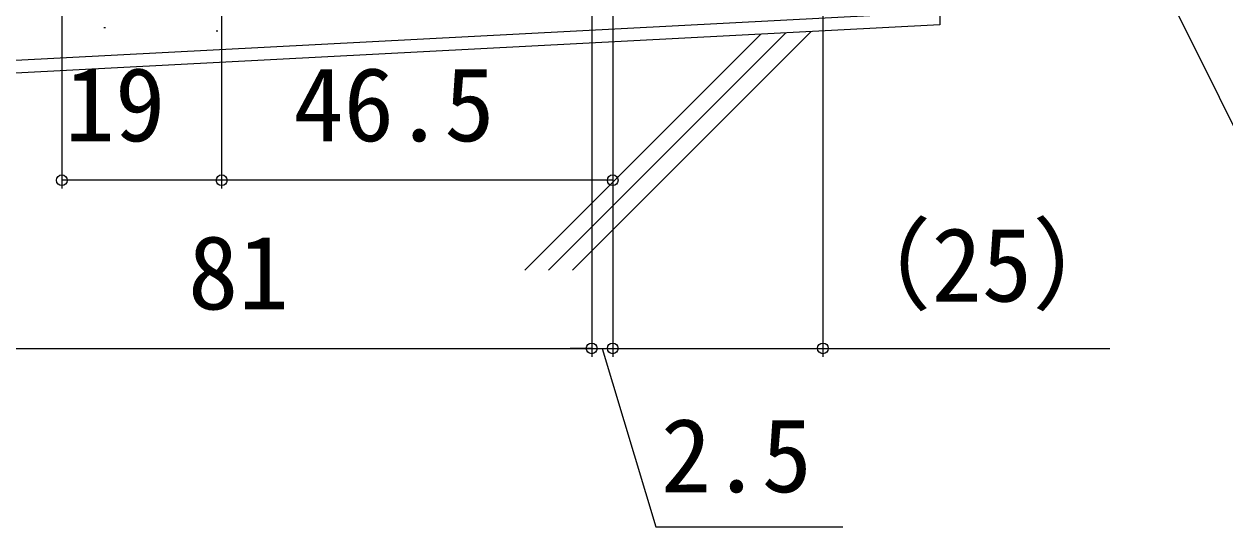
# Model space of a CAD drawing. Units: millimetres, scale not verified. Extents: x -525 to 525, y -783 to 779.
# Drawn here: x 164 to 306.8, y -608.2 to -548.4 of the extents above; entities that cross this region are included whole.
import ezdxf
from ezdxf.enums import TextEntityAlignment as Align

# ---------------------------------------------------------------- set-up
doc = ezdxf.new("R2010")
doc.units = ezdxf.units.MM
doc.header["$LTSCALE"] = 4
doc.layers.add('0-6_YKK_D', color=6, linetype='Continuous', lineweight=18)
doc.layers.add('0-8_YSS_K', color=3, linetype='Continuous')
doc.layers.add('0-9_YSS_KE', color=3, linetype='Continuous')
doc.styles.add('ＭＳ ゴシック', font='')
doc.styles.get('ＭＳ ゴシック').set_extended_font_data('MS Gothic')

msp = doc.modelspace()

# ---------------------------------------------------------------- linework, layer by layer
at = {"layer": '0-6_YKK_D'}
for p, q in [((233.958, -489.547), (233.958, -587.982)), ((258.958, -494.012), (258.958, -587.982)), ((231.458, -499.031), (231.458, -587.982)), ((231.458, -499.031), (231.458, -587.982)), ((233.958, -499.312), (233.958, -587.982)), ((168.458, -509.312), (168.458, -567.982)), ((187.458, -509.312), (187.458, -567.982)), ((187.458, -509.312), (187.458, -567.982)), ((233.958, -555.062), (233.958, -567.982)), ((187.458, -566.982), (168.458, -566.982)), ((233.958, -566.982), (187.458, -566.982)), ((150.459, -586.982), (231.458, -586.982)), ((231.458, -586.982), (228.908, -586.982)), ((231.458, -586.982), (233.958, -586.982)), ((231.458, -586.982), (233.958, -586.982)), ((233.958, -586.982), (236.508, -586.982))]:
    msp.add_line(p, q, dxfattribs=at)
for points in [[(266.513, -477.812), (267.652, -480.094), (318.895, -582.756)], [(232.708, -586.982), (239.083, -608.232), (261.31, -608.232)], [(233.958, -586.982), (258.958, -586.982), (293.076, -586.982)]]:
    msp.add_lwpolyline(points, dxfattribs=at)
for centre in [(168.458, -566.982), (187.458, -566.982), (187.458, -566.982), (233.958, -566.982), (231.458, -586.982), (231.458, -586.982), (233.958, -586.982), (233.958, -586.982), (258.958, -586.982)]:
    msp.add_circle(centre, 0.637, dxfattribs=at)
at = {"layer": '0-8_YSS_K'}
for p, q in [((173.454, -548.805), (173.654, -548.805)), ((186.819, -549.203), (187.019, -549.203)), ((251.579, -549.593), (223.504, -577.667)), ((254.563, -549.437), (226.333, -577.667)), ((257.548, -549.28), (229.161, -577.667))]:
    msp.add_line(p, q, dxfattribs=at)
msp.add_lwpolyline([(272.858, -509.812), (272.858, -548.478), (65.887, -559.325)], dxfattribs=at)
at = {"layer": '0-9_YSS_KE'}
msp.add_lwpolyline([(271.358, -508.312), (271.358, -547.054), (65.887, -557.823)], dxfattribs=at)

# ---------------------------------------------------------------- texts
at = {"layer": '0-6_YKK_D', "style": 'ＭＳ ゴシック'}
for s, p in [('19', (168.787, -564.982)), ('46.5', (195.981, -564.982)), ('（25）', (259.872, -584.05)), ('81', (183.458, -584.982)), ('2.5', (239.697, -606.732))]:
    msp.add_text(s, height=8.798, dxfattribs=at).set_placement(p, align=Align.BOTTOM_LEFT)

doc.saveas('drawing.dxf')
